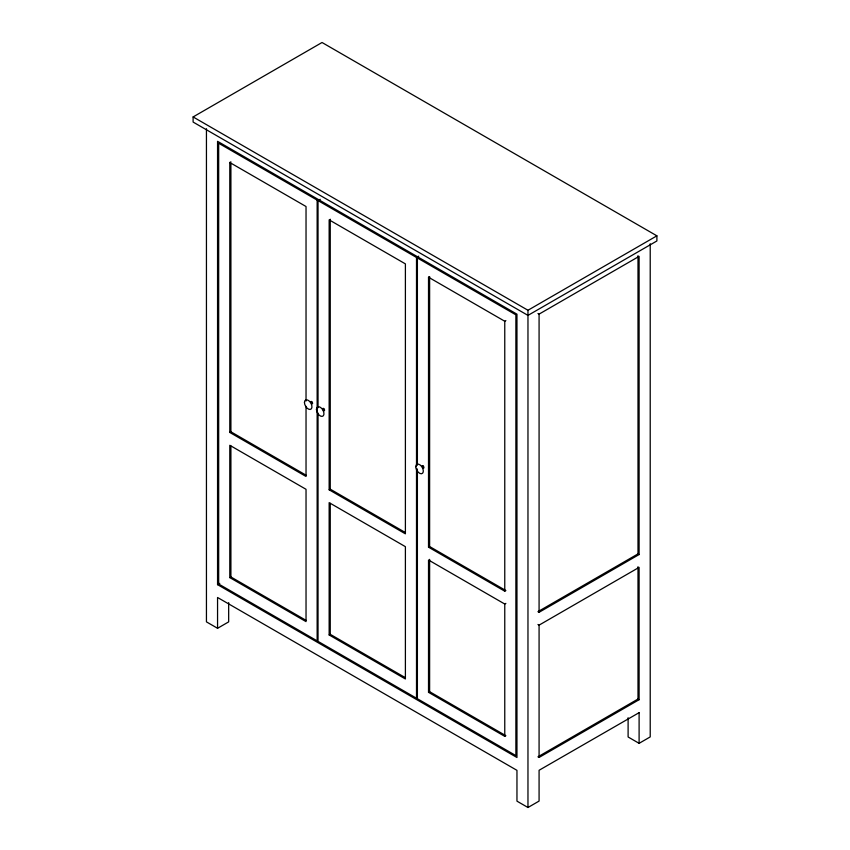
<?xml version="1.0" encoding="UTF-8"?>
<svg xmlns="http://www.w3.org/2000/svg" width="850" height="850" viewBox="0 0 850 850"><rect width="100%" height="100%" fill="white"/><g stroke="black" fill="none" stroke-linecap="round" stroke-linejoin="round"><path stroke-width="1.27" d="M193.109 116.939L322.033 42.5L656.891 235.833L656.891 240.964L527.967 315.392L193.109 122.071L193.109 116.939L527.967 310.261L656.891 235.833M306.032 406.332L306.032 476.467L229.787 432.448L229.787 162.499L230.903 161.851M318.038 407.724L318.038 200.611L320.259 199.325M318.038 200.611L416.511 257.465L418.731 256.179M428.517 277.228L429.622 276.59L429.622 546.539L505.867 590.559L504.762 591.196L428.517 547.177L428.517 277.228L504.762 321.247L505.867 320.609M229.787 432.448L230.903 431.8L306 475.161M537.965 313.469L539.081 314.118L639.104 256.36L639.104 554.54L539.081 612.298L537.965 611.649L637.999 553.903L639.104 554.54M329.152 489.812L405.397 533.832L405.397 263.882L329.152 219.863L329.152 489.812L330.257 489.164L405.365 532.536M217.558 584.651L516.959 757.509L516.959 314.171L217.558 141.323L217.558 584.651L219.778 583.376M229.787 577.596L306.032 621.616L306.032 489.303L229.787 445.283L229.787 577.596L230.903 576.959L306 620.319M206.444 128.701L206.444 621.871L217.558 628.288L228.671 621.871L228.671 602.618M428.517 547.177L429.622 546.539M329.152 634.961L405.397 678.98L405.397 546.667L329.152 502.647L329.152 634.961L330.257 634.323L405.365 677.684M428.517 692.325L429.622 691.688L505.867 735.707L504.762 736.344L428.517 692.325L428.517 560.012L504.762 604.031L505.867 603.394M537.965 624.484L539.081 625.133L639.104 567.375L639.104 699.699L539.081 757.446L537.965 756.808L637.999 699.051L639.104 699.699M639.221 712.597L539.081 770.281L539.081 801.082L527.967 807.5L516.959 801.146L516.959 770.344L217.558 597.486L217.558 628.288M628.107 717.729L628.107 736.982L639.104 743.336L650.218 736.918L650.218 243.738M229.787 162.499L306.032 206.518L306.032 401.041M310.632 402.114L312.545 403.219M639.104 712.534L639.104 743.336M637.999 255.722L637.999 553.903M637.999 566.737L637.999 699.051M539.081 314.118L539.081 612.298M539.081 625.133L539.081 757.446M527.967 310.261L527.967 807.5M504.762 321.247L504.762 591.196M504.762 604.031L504.762 736.344M429.622 559.374L429.622 691.688M422.96 465.864L422.96 466.969M417.392 465.088L417.392 257.975L515.876 314.829L515.876 755.597L417.392 698.742L417.392 469.072M416.511 257.465L416.511 465.896M416.511 468.552L416.511 698.232L318.038 641.378L318.038 413.026M330.257 219.226L330.257 489.164M330.257 503.328L330.257 634.323M323.595 408.499L323.595 410.699M311.589 401.572L311.589 403.771A1.349 0.776 60 0 0 312.534 403.123A1.349 0.776 60 0 0 311.419 401.487A1.349 0.776 60 0 0 310.664 402.422M230.903 163.179L230.903 431.8M230.903 445.963L230.903 576.959M422.036 466.151A1.349 0.776 60 0 1 423.204 466.044A1.349 0.776 60 0 1 423.874 467.787A1.349 0.776 60 0 1 422.705 467.882M322.671 409.349A1.349 0.776 60 0 1 323.51 408.457A1.349 0.776 60 0 1 324.541 410.242A1.349 0.776 60 0 1 323.34 410.518M317.146 200.101L218.673 143.246L218.673 584.014L317.146 640.868L317.146 200.101M415.809 466.756A5.312 3.071 60 0 0 421.441 473.758A5.312 3.071 60 0 0 421.441 466.246A5.312 3.071 60 0 0 415.809 466.756M316.444 409.392A5.312 3.071 60 0 0 322.086 416.394A5.312 3.071 60 0 0 322.086 408.882A5.312 3.071 60 0 0 316.444 409.392M304.449 402.454A5.312 3.071 60 0 0 310.08 409.466A5.312 3.071 60 0 0 310.08 401.954A5.312 3.071 60 0 0 304.449 402.454"/></g></svg>
